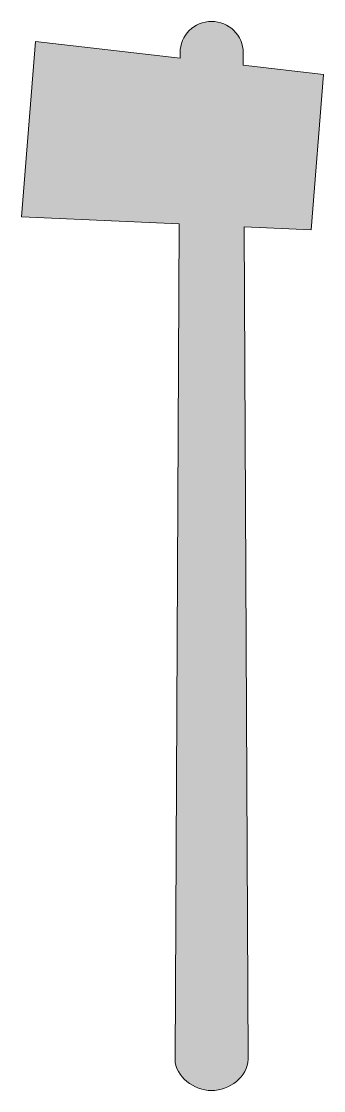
# Model space of a CAD drawing. Header units: inches. Extents: x 0 to 29, y 0 to 102.
import ezdxf

# ---------------------------------------------------------------- set-up
doc = ezdxf.new("R2010")
doc.units = ezdxf.units.IN
doc.header["$MEASUREMENT"] = 0
doc.layers.add('Layer 1', color=7, linetype='Continuous')

msp = doc.modelspace()

# ---------------------------------------------------------------- hatches: boundary and pattern name
at = {"layer": 'Layer 1', "true_color": 0x8bc53f}
h = msp.add_hatch(color=83, dxfattribs=at)
h.dxf.hatch_style = 2
edge = h.paths.add_edge_path()
edge.add_spline(control_points=[(14.58, 2.99), (14.58, 1.34), (16.39, 0), (18.04, 0), (19.7, 0), (21.51, 1.34), (21.51, 2.99), (21.51, 2.99), (21.12, 82.08), (21.12, 82.08), (21.12, 82.08), (27.49, 81.79), (27.49, 81.79), (27.49, 81.79), (28.67, 96.55), (28.67, 96.55), (28.67, 96.55), (21.04, 97.43), (21.04, 97.43), (21.04, 97.43), (21.04, 98.61), (21.04, 98.61), (21.04, 100.26), (19.7, 101.6), (18.04, 101.6), (16.39, 101.6), (15.05, 100.26), (15.05, 98.61), (15.05, 98.61), (15.05, 98.11), (15.05, 98.11), (15.05, 98.11), (1.33, 99.68), (1.33, 99.68), (1.33, 99.68), (0, 83.04), (0, 83.04), (0, 83.04), (14.97, 82.36), (14.97, 82.36), (14.97, 82.36), (14.58, 2.99), (14.58, 2.99)], knot_values=[0, 0, 0, 0, 1, 1, 1, 2, 2, 2, 3, 3, 3, 4, 4, 4, 5, 5, 5, 6, 6, 6, 7, 7, 7, 8, 8, 8, 9, 9, 9, 10, 10, 10, 11, 11, 11, 12, 12, 12, 13, 13, 13, 14, 14, 14, 14], degree=3, periodic=1)

# ---------------------------------------------------------------- linework, layer by layer
at = {"layer": 'Layer 1', "lineweight": 0}
msp.add_open_spline([(14.58, 2.99), (14.58, 1.34), (16.39, 0), (18.04, 0), (19.7, 0), (21.51, 1.34), (21.51, 2.99), (21.51, 2.99), (21.12, 82.08), (21.12, 82.08), (21.12, 82.08), (27.49, 81.79), (27.49, 81.79), (27.49, 81.79), (28.67, 96.55), (28.67, 96.55), (28.67, 96.55), (21.04, 97.43), (21.04, 97.43), (21.04, 97.43), (21.04, 98.61), (21.04, 98.61), (21.04, 100.26), (19.7, 101.6), (18.04, 101.6), (16.39, 101.6), (15.05, 100.26), (15.05, 98.61), (15.05, 98.61), (15.05, 98.11), (15.05, 98.11), (15.05, 98.11), (1.33, 99.68), (1.33, 99.68), (1.33, 99.68), (0, 83.04), (0, 83.04), (0, 83.04), (14.97, 82.36), (14.97, 82.36), (14.97, 82.36), (14.58, 2.99), (14.58, 2.99)], degree=3, knots=[0, 0, 0, 0, 1, 1, 1, 2, 2, 2, 3, 3, 3, 4, 4, 4, 5, 5, 5, 6, 6, 6, 7, 7, 7, 8, 8, 8, 9, 9, 9, 10, 10, 10, 11, 11, 11, 12, 12, 12, 13, 13, 13, 14, 14, 14, 14], dxfattribs=at)

doc.saveas('drawing.dxf')
